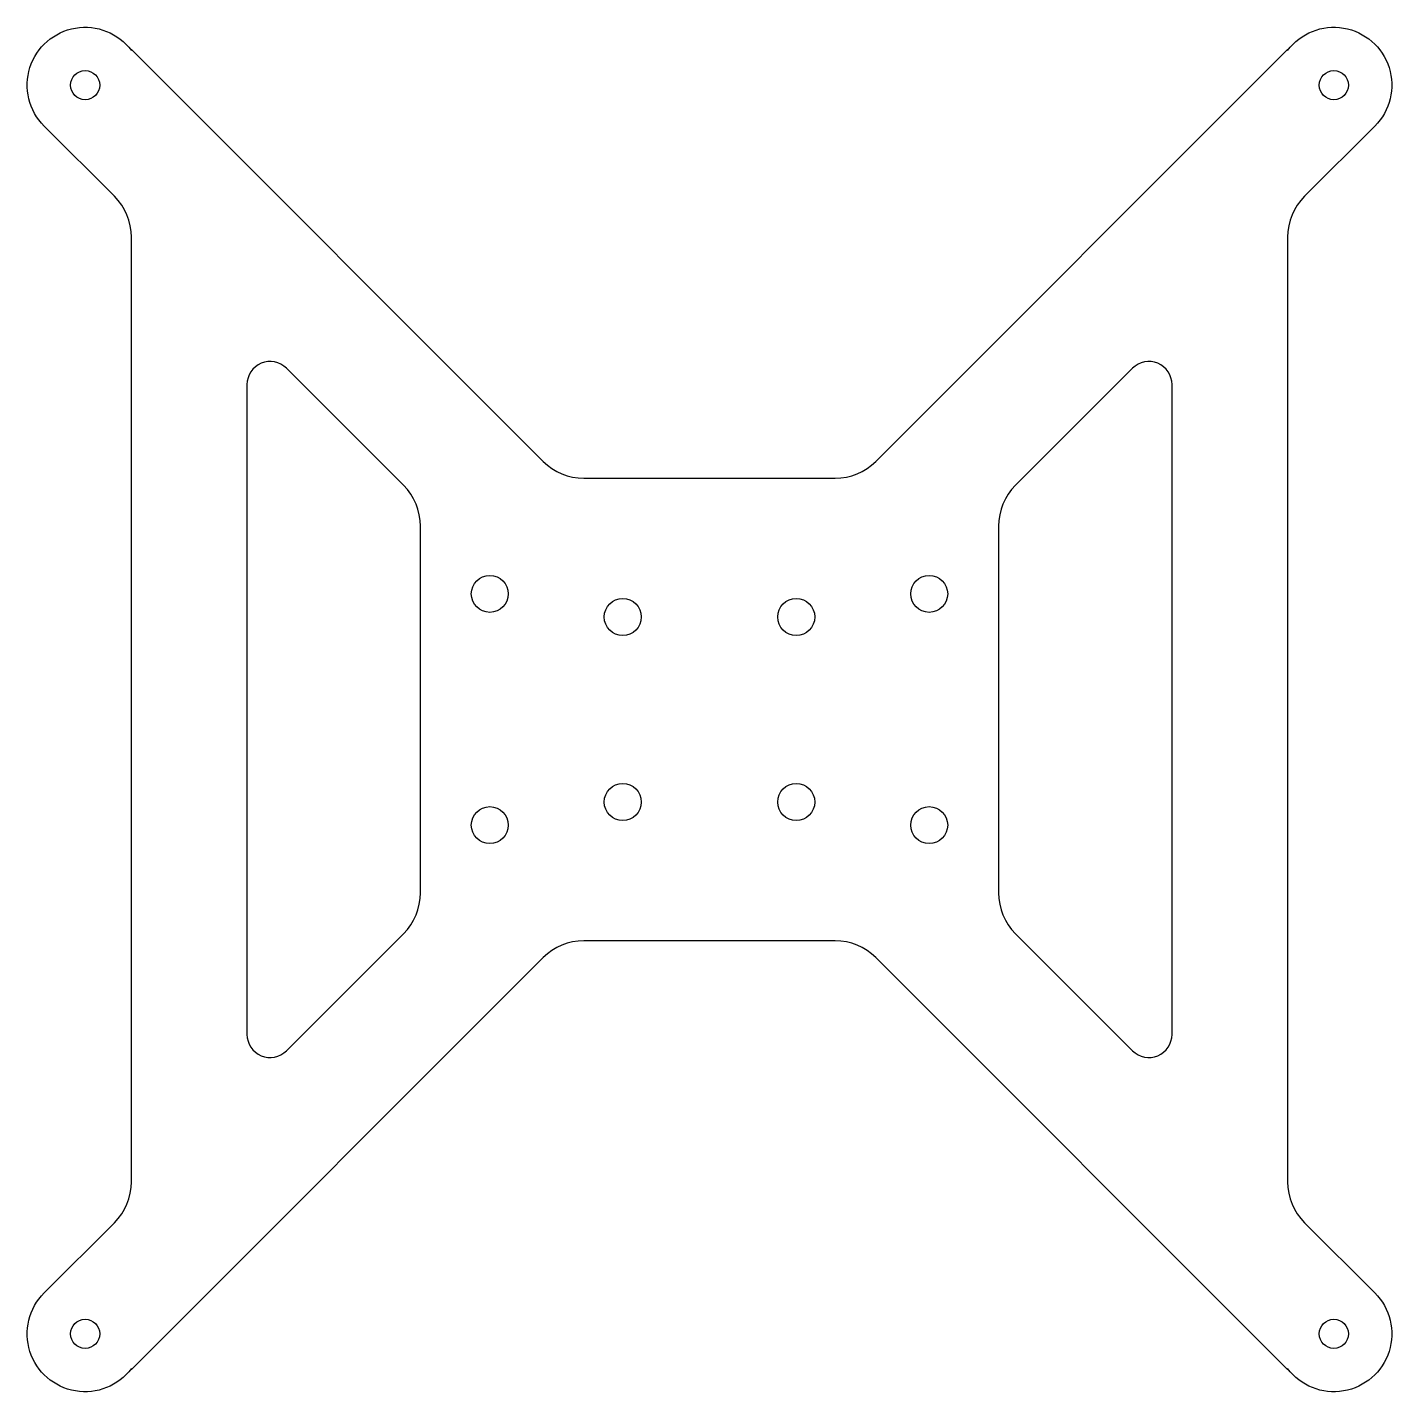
# Model space of a CAD drawing. Header units: millimetres. Extents: x -59 to 59, y -59 to 59.
import ezdxf

# ---------------------------------------------------------------- set-up
doc = ezdxf.new("R2010")
doc.units = ezdxf.units.MM
doc.layers.get('0').update_dxf_attribs({"linetype": 'CONTINUOUS'})

msp = doc.modelspace()

# ---------------------------------------------------------------- linework, layer by layer
for points in [[(-57.54, 50.46, -1.07359), (-50, 57), (-50, 57.07), (-14.39, 21.46, 0.198912), (-10.86, 20), (10.86, 20, 0.198912), (14.39, 21.46), (50, 57.07), (50, 57, -1.07359), (57.54, 50.46), (51.46, 44.39, 0.198912), (50, 40.86), (50, -40.86, 0.198912), (51.46, -44.39), (57.54, -50.46, -1.07359), (50, -57), (50, -57.07), (14.39, -21.46, 0.198912), (10.86, -20), (-10.86, -20, 0.198912), (-14.39, -21.46), (-50, -57.07), (-50, -57, -1.07359), (-57.54, -50.46), (-51.46, -44.39, 0.198912), (-50, -40.86), (-50, 40.86, 0.198912), (-51.46, 44.39)], [(-25, -15.86), (-25, 15.86, 0.198912), (-26.46, 19.39), (-36.59, 29.51, 0.668179), (-40, 28.1), (-40, -28.1, 0.668179), (-36.59, -29.51), (-26.46, -19.39, 0.198912)], [(36.59, 29.51), (26.46, 19.39, 0.198912), (25, 15.86), (25, -15.86, 0.198912), (26.46, -19.39), (36.59, -29.51, 0.668179), (40, -28.1), (40, 28.1, 0.668179)]]:
    msp.add_lwpolyline(points, format="xyb", close=True)
for centre, radius in [((-54, 54), 1.26), ((54, 54), 1.26), ((-19, 10), 1.6), ((19, 10), 1.6), ((-7.5, 8), 1.6), ((7.5, 8), 1.6), ((-7.5, -8), 1.6), ((7.5, -8), 1.6), ((-19, -10), 1.6), ((19, -10), 1.6), ((-54, -54), 1.26), ((54, -54), 1.26)]:
    msp.add_circle(centre, radius)

doc.saveas('drawing.dxf')
